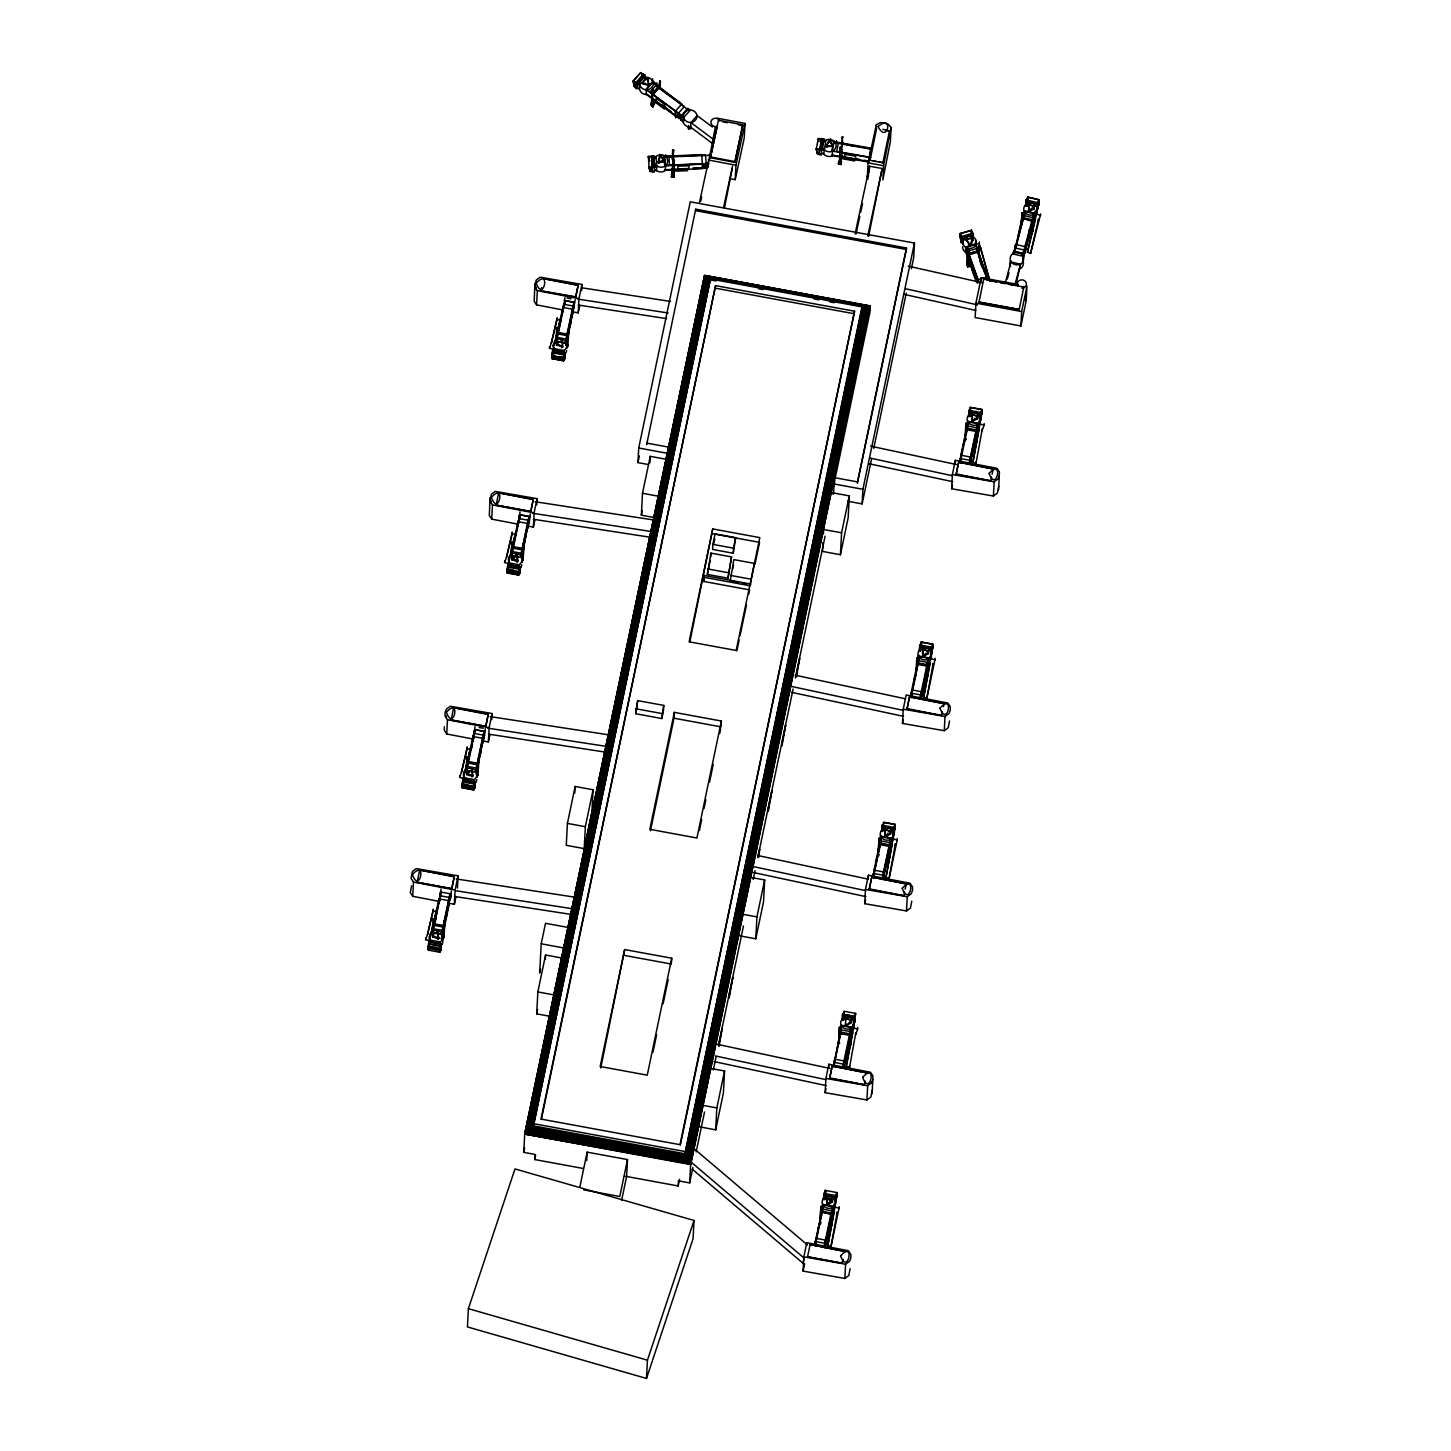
<?xml version="1.0" encoding="UTF-8"?>
<svg xmlns="http://www.w3.org/2000/svg" width="1451" height="1451" viewBox="0 0 1451 1451"><rect width="100%" height="100%" fill="white"/><g stroke="black" fill="none" stroke-linecap="round" stroke-linejoin="round"><path stroke-width="1.5" d="M439.544 901.107L439.834 895.14L439.853 898.586M440.306 896.446L440.342 892.818L439.562 900.962M449.175 902.921L449.211 899.275M449.701 900.418L450.155 894.832M450.39 894.687L449.193 902.776M474.314 730.651L473.534 738.777L473.552 735.131M473.352 735.113L473.352 738.613M474.55 730.524L474.205 734.442M476.726 772.549L484.362 732.519L483.383 740.609L483.201 736.945M483.872 738.323L483.691 734.641M484.144 735.965L484.181 732.32L484.362 735.911M518.333 523.757L519.295 515.812M519.331 515.631L519.512 519.313L519.549 515.685M527.91 527.892L529.361 517.644L528.654 523.412M529.162 521.018L529.162 517.481M563.188 309.662L563.877 303.948M563.677 307.358L563.895 303.912M573.707 305.78L572.546 313.706L573.036 307.866L573.272 311.348M573.997 306.868L575.176 299.559M824.785 1247.261L825.329 1243.38L815.281 1241.512L815.281 1244.994L815.97 1239.354L815.48 1245.012M815.48 1245.031L815.498 1241.548M815.952 1239.408L815.952 1242.854L815.752 1239.372M825.583 1244.65L825.619 1241.022L825.347 1246.826M833.817 1065.959L833.853 1062.332L834.035 1065.995M834.071 1065.832L834.543 1060.064L833.726 1066.267L833.835 1062.495M843.902 1064.2L843.865 1067.827L843.883 1064.182L834.053 1062.386M843.684 1067.664L850.758 1035.905M873.429 876.821L873.448 873.339L873.085 877.238M873.901 874.645L873.937 871.017L874.119 874.59M883.242 878.798L889.445 851.12M883.768 872.849L883.931 876.513L884.294 872.069L874.028 870.147L881.21 836.266L891.476 838.17L890.352 846.894M911.155 696.716L919.299 656.632L928.713 658.391L927.824 676.347L926.826 676.166M911.645 690.93L911.047 697.042M911.681 690.767L911.645 694.412M921.004 698.421L921.022 694.92L921.022 698.384M921.693 696.28L927.189 670.888M960.29 462.053L960.78 456.285M960.78 459.731L960.816 456.104M975.961 441.503L976.958 441.684L977.847 423.71L968.434 421.969L960.29 458.607L970.356 460.293L970.338 463.921L970.665 457.936M444.332 726.733L444.314 730.27L446.727 733.988L473.026 739.031M536.761 504.785L537.088 498.672L495.299 491.399L491.345 494.338L490.057 501.175L492.469 504.875L491.726 519.132L518.025 524.174M581.633 290.545L581.942 284.45L540.153 277.177L536.199 280.116L534.911 286.953L537.342 290.653L536.598 304.891L562.879 309.952M872.16 1093.709L872.922 1075.935L870.509 1072.235L828.884 1064.236L825.909 1078.438L825.147 1092.694L866.936 1099.949L870.89 1097.01L872.178 1090.191M911.772 901.18L910.466 908.018L906.512 910.956L864.742 903.683L865.485 889.445L868.46 875.225L910.085 883.224L912.516 886.942L912.479 890.461L911.228 893.78L907.274 896.718L865.485 889.445M949.516 720.929L948.228 727.767L944.275 730.705L902.486 723.432L903.229 709.194L906.204 694.993L947.848 702.991L950.26 706.691L950.242 710.228L948.972 713.529L945.018 716.468L903.229 709.194M998.633 489.803L999.413 472.028L996.982 468.31L955.357 460.312L952.382 474.531L951.638 488.769L993.409 496.042L997.363 493.104L998.651 486.266M850.105 1268.682L848.799 1275.52L844.845 1278.458L803.074 1271.094L803.818 1256.856L806.829 1242.655L848.436 1250.744L850.848 1254.444L850.83 1257.981L849.542 1261.282L845.588 1264.22L803.818 1256.856M1027 204.119L1026.909 206.242L1027.217 200.093L1027.108 202.233M439.036 901.361L412.737 896.301L413.481 882.063L411.068 878.363L412.356 871.525L416.31 868.587L458.081 875.86L457.446 888.066M417.162 882.299L451.823 888.683L417.162 882.299L419.665 870.038L454.308 876.404L451.823 888.683M419.665 870.038L454.29 876.876M425.615 939.813L425.723 937.981M428.19 948.392L428.861 941.772L441.412 944.111L441.177 948.664L440.741 950.713L428.19 948.392L428.789 943.295M430.475 940.774L429.26 940.919L429.496 936.729L433.105 930.998A7.581 6.947 3 0 1 442.482 933.864L442.247 938.561A7.581 6.947 3 0 1 441.775 944.746M431.237 947.068L429.097 948.374L429.188 946.741M429.895 942.697L430.058 939.577A7.581 6.947 3 0 1 433.105 930.998M432.162 934.263L432.96 918.936L433.958 919.118L433.613 925.72M433.232 911.047L433.323 909.233L427.483 934.571L433.232 910.865L436.352 911.827L434.266 920.569M432.271 934.172L432.398 931.814L433.087 933.084M432.761 934.662L432.761 936.965L438.728 938.779L437.476 931.778L432.761 934.662L432.761 936.965M433.341 928.531L433.958 919.118M436.352 912.008L436.443 910.176L430.621 935.351L433.232 924.65M435.373 949.534L435.463 947.902M446.727 733.988L447.47 719.732L445.058 716.032L445.076 712.495L446.346 709.194L450.3 706.256L492.089 713.529L491.762 719.623M437.476 931.778L438.728 938.779M438.746 903.32L438.982 898.822L449.248 900.745M437.876 939.305L438.801 937.4M438.329 933.573L438.402 932.213M439.871 899.983L441.05 889.064M451.17 719.968L485.813 726.352L451.17 719.968L453.655 707.707L488.316 714.073L485.813 726.352M440.741 950.713L441.412 944.111M453.655 707.707L488.28 714.545M449.991 893.616L442.192 930.399L441.829 939.123L449.012 905.224L449.52 897.498L440.106 895.739L432.307 932.521L441.721 934.281L449.52 897.498M443.045 936.403L443.97 920.986L444.967 921.167L443.988 937.328L443.008 937.128M443.281 938.416L443.226 939.504L443.806 935.949L443.752 937.038M445.294 920.17L445.384 918.32M446.6 916.397L446.745 913.677M451.315 890.968L450.463 898.441L451.08 895.539M459.622 777.482L459.713 775.65M447.797 903.048L454.363 904.299L455.106 890.062L458.081 875.86M462.18 786.061L462.851 779.459L475.402 781.781L475.166 786.351L474.731 788.401L462.18 786.061L462.851 779.459M463.268 778.607L464.501 771.551L467.095 768.667A7.581 6.947 3 0 1 476.472 771.551A7.581 6.947 3 0 1 473.443 780.112A7.581 6.947 3 0 1 464.066 777.246A7.581 6.947 3 0 1 467.095 768.667M465.227 784.737L463.087 786.043L463.594 779.767L462.579 787.657L473.352 789.652L474.132 785.789M463.885 780.366L464.066 777.246M466.206 768.54L466.968 756.606L467.947 756.787L467.603 763.389M467.222 748.734L467.313 746.902L461.472 772.24L467.222 748.535L470.36 749.496L464.61 773.202L470.432 747.864L470.16 752.126M466.678 773.691L466.75 772.331L472.391 769.882L472.718 776.448L466.75 774.653L469.816 771.787M466.75 774.653L466.75 772.331M467.222 768.214L467.947 756.787M469.453 785.571L469.362 787.222L473.842 788.038L474.441 779.659L464.665 777.845L463.304 782.035L474.06 784.03L474.441 779.659M472.754 740.989L472.972 736.509L483.256 738.414M471.466 769.447L472.718 776.448M471.865 776.974L472.79 775.07M474.187 734.206L475.039 726.733M472.319 771.243L472.391 769.882M474.731 788.401L475.402 781.781M490.075 497.639L489.313 515.413L491.726 519.132M477.034 774.072L477.978 758.655L478.957 758.837L477.996 774.997L476.998 774.816M477.27 776.085L477.216 777.174L477.742 774.707M480.589 754.067L480.734 751.364M483.02 742.894L483.509 735.167L474.096 733.426L466.297 770.209M496.151 505.111L530.812 511.496L496.151 505.111L498.654 492.85L533.297 499.235L530.812 511.496M484.453 736.11L485.305 728.656M498.654 492.85L533.279 499.688M481.786 740.717L488.37 741.969L489.114 727.731L492.089 713.529M504.603 562.625L504.712 560.812M468.383 1308.657L467.44 1326.921L646.493 1378.45L693.07 1238.719L694.031 1220.454L514.978 1168.926L468.383 1308.657L647.436 1360.186L646.493 1378.45M507.179 571.204L507.85 564.602L520.401 566.924L520.165 571.494L519.73 573.544L507.179 571.204L507.85 564.602M508.267 563.75L509.501 556.694L512.094 553.81A7.581 6.947 3 0 1 521.471 556.694A7.581 6.947 3 0 1 518.424 565.255A7.581 6.947 3 0 1 509.047 562.389A7.581 6.947 3 0 1 512.094 553.81M510.226 569.88L508.086 571.186L508.739 565.128M508.884 565.509L509.047 562.389M511.205 553.683L511.967 541.749L512.947 541.93L512.221 553.357M512.221 533.877L512.312 532.045L506.472 557.384L512.221 533.696L515.359 534.639L509.591 558.345L515.431 533.007L515.159 537.269M511.26 557.003L511.387 554.627M511.369 552.867L511.967 541.749M511.75 559.796L511.75 557.474L516.465 554.59L517.717 561.591L511.75 559.796L516.393 555.969M514.452 570.715L514.361 572.365L518.841 573.181L519.041 567.033M528.237 523.557L517.971 521.653L517.735 526.133L518.315 520.437M516.864 562.117L517.789 560.213M517.39 555.026L517.717 561.591M519.186 519.349L520.038 511.877M519.222 568.992L519.44 564.802L509.664 562.988L508.739 564.947L519.494 567.123L519.059 569.173L508.303 567.178L509.174 565.219M519.73 573.544L520.401 566.924M534.947 283.417L534.168 301.191L536.598 304.891M522.034 559.215L522.977 543.799L523.956 543.98L523.158 559.324L521.997 559.959M522.269 561.229L522.215 562.317L522.614 559.596M522.632 550.401L522.977 543.799M522.977 560.14L523.793 544.796L522.795 544.615M525.734 536.507L523.503 549.058M511.296 555.352L519.095 518.569L528.509 520.31L521.725 557.692M529.452 521.254L530.304 513.799M526.786 525.861L533.351 527.112L534.113 512.874L537.088 498.672M549.476 348.403L549.566 346.571M552.051 356.982L552.722 350.362L565.273 352.702L565.038 357.254L564.602 359.304L552.051 356.982L552.722 350.362M555.098 355.658L552.958 356.964L553.593 350.906M556.966 339.588A7.581 6.947 3 0 0 553.919 348.167A7.581 6.947 3 0 0 563.296 351.033A7.581 6.947 3 0 0 566.343 342.454A7.581 6.947 3 0 0 556.966 339.588L553.339 345.32L553.665 352.847M553.393 354.915L553.448 350.689L564.348 352.901L563.913 354.951L553.157 352.956L554.046 350.979M553.756 351.287L553.919 348.167M557.075 319.637L557.166 317.823L551.344 343.161L557.093 319.456L560.213 320.417L554.463 344.123L560.304 318.785L560.013 323.047M556.059 339.461L556.821 327.527L557.819 327.708L557.093 339.135M556.622 345.574L556.622 343.252L562.263 340.804L562.589 347.369L556.549 344.613M559.234 358.125L559.306 356.493L563.804 357.327M573.109 309.335L562.843 307.412L562.607 311.911L563.405 306.07M561.247 341.747L561.319 340.368M561.718 347.895L562.662 345.991M562.19 342.164L562.263 340.804M564.131 303.604L564.892 297.655M564.929 304.583L565.146 300.593L573.834 302.207L566.035 338.99L557.347 337.358L565.146 300.593M563.913 354.951L563.913 352.811L563.714 358.959L564.312 350.58L554.536 348.766L553.611 350.725M564.602 359.304L565.273 352.702M583.266 1168.49L534.712 1159.549L534.966 1154.434L523.757 1152.384L524.718 1134.029L562.807 952.219M567.831 329.577L566.888 344.993L567.831 329.577L568.828 329.758L567.849 345.918L566.851 345.719M567.595 345.628L567.649 344.54L567.069 348.095L568.012 345.102L565.636 344.54M568.375 334.818L568.502 332.116M570.461 324.988L570.588 322.267M572.873 313.815L573.381 306.088L563.949 304.329L556.15 341.112L565.582 342.871L573.381 306.088M550.654 1016.425L536.707 1013.85L537.849 991.94L545.576 955.012L561.519 957.95M567.468 936.403L567.94 927.425L545.503 923.289L541.223 943.803L539.681 973.022L540.552 968.923M575.666 297.274L578.169 284.995L543.526 278.628L578.151 285.466L575.666 297.274L543.182 291.288M861.93 308.827L862.039 306.633L684.981 1153.763L861.93 308.827L870.237 306.107L690.622 1164.573L684.981 1153.763L533.424 1125.867L710.482 278.737L533.424 1125.867L524.718 1134.029L690.622 1164.573L689.66 1182.91L678.451 1180.86L678.179 1185.975L625.2 1176.217M571.658 311.639L578.224 312.89L578.967 298.652L581.942 284.45M545.358 959.401L545.576 955.012M567.414 823.406L566.271 845.316L584.209 848.617L585.352 826.707L593.078 789.779L575.14 786.478L567.414 823.406L585.352 826.707M563.278 954.685L563.641 947.938L704.515 275.599L710.373 280.932M574.796 793.044L575.14 786.478M593.078 789.779L591.935 811.689L585.116 844.282M634.069 86.135L633.216 80.966L640.671 72.55L644.951 75.561L637.497 83.958L637.279 88.348L634.069 86.135L633.216 80.966L637.497 83.958M637.116 84.412L636.88 88.964L635.103 87.64L635.338 83.07L637.116 84.412L645.133 75.343L643.355 74.019M644.534 76.359L642.757 75.035L635.883 82.798L637.66 84.122L644.552 76.177L646.021 77.864L639.764 84.92L639.546 89.11L637.461 88.148L637.769 83.832L633.507 80.821L640.381 73.058L644.643 76.069M642.956 81.619L643.011 83.94L649.032 85.536L647.563 78.59L642.956 81.619L643.011 83.94M586.712 1160.6L587.147 1152.148L627.503 1159.567L626.614 1176.471L621.608 1200.376M644.97 78.39L645.133 75.343M646.384 89.962A7.581 6.947 3 0 1 639.51 83.414A7.581 6.947 3 0 1 646.602 77.175A7.581 6.947 3 0 1 653.458 83.723A7.581 6.947 3 0 1 646.384 89.962L646.13 94.641A7.581 6.947 3 0 1 639.274 88.094M647.563 78.59L649.032 85.536M648.198 86.081L649.105 84.158M648.434 80.349L648.506 78.989M651.299 104.835L652.732 88.783L651.299 104.835L654.782 101.588M652.66 78.753L652.569 80.585L666.462 93.626M649.032 167.5L648.379 156.436L653.857 156.037L654.51 166.901L649.032 167.318L650.175 171.635L648.996 167.083L654.492 166.665L654.31 172.034L652.043 172.125L652.279 167.554L654.546 167.464L653.839 155.765L651.572 155.856M653.458 83.723L652.315 80.984M651.971 103.384L653.44 89.309M655.108 100.21L655.018 102.06L664.286 109.006L664.377 107.138M651.989 171.109L651.608 157.053M656.759 84.593L656.868 82.761M653.585 104.272L656.124 101.407L656.251 98.16L664.776 104.545L664.631 107.247M648.361 464.538L637.95 462.615L638.712 448.014L690.277 201.816L914.456 243.079L913.695 257.679L911.373 268.78M653.875 156.962L656.197 157.143L656.741 166.248L656.523 170.456L654.256 170.601M657.158 101.334L656.632 100.917M658.79 88.148L659.77 80.839L660.132 88.275M659.534 85.645L659.77 80.839M659.498 88.692L660.495 81.365M658.192 162.73L660.423 156.001L664.649 159.501L664.358 161.805L658.192 162.73L659.425 156.291M658.954 163.383L658.264 161.369M659.77 155.928L659.86 154.296M655.308 517.753L641.36 515.178L642.503 493.286L650.248 456.339L666.19 459.278M660.423 156.001L664.358 161.805M663.379 105.597L662.654 105.415M635.719 713.729L637.696 700.615L663.742 705.404L663.488 710.355L661.783 718.535L635.719 713.729L637.696 700.615M665.864 154.713L665.773 156.545L670.235 156.853M649.903 462.923L650.248 456.339M665.519 165.922A7.581 6.947 3 0 1 655.689 165.214A7.581 6.947 3 0 1 656.36 156.2A7.581 6.947 3 0 1 666.19 156.908A7.581 6.947 3 0 1 665.519 165.922L665.284 170.601A7.581 6.947 3 0 1 655.435 169.912M600.787 1067.918L624.655 949.553L671.74 958.222L671.541 962.104M672.266 159.247L672.665 149.707L673.627 150.596L672.665 149.707M675.277 111.346L645.913 89.382L652.478 81.981L681.843 103.928L675.277 111.346L675.041 115.826L645.677 93.88M673.282 157.198L673.572 149.671M671.541 176.532L673.264 159.991L674.225 160.88L673.264 159.991M674.28 176.405L674.171 159.955M674.135 175.281L674.189 174.193L671.45 174.301L672.412 177.222L671.523 176.895L672.357 174.265M680.555 114.72C677.889 127.688 678.76 103.746 678.179 117.549L646.312 93.716M675.803 169.314L675.694 171.164L687.593 170.674L687.701 168.806M680.936 120.27L681.19 115.699L687.756 108.299L690.259 110.167L683.693 117.585L683.457 122.156L681.027 120.088L680.265 114.738M683.167 118.365L683.004 121.449A7.581 6.947 3 0 0 690.676 127.198L712.713 143.667L712.949 139.042L690.93 122.573A7.581 6.947 3 0 1 683.24 116.824A7.581 6.947 3 0 1 689.443 109.841A7.581 6.947 3 0 1 697.115 115.572L712.368 126.999M690.603 126.6L690.857 128.722L688.536 128.939L688.717 125.457M690.676 127.198L690.93 122.573A7.581 6.947 3 0 0 697.115 115.572L690.93 122.573M661.783 718.535L663.742 705.404M906.367 249.463L906.44 247.994L695.7 209.198L695.628 210.667L906.367 249.463L857.396 483.346M702.375 164.217L664.703 165.795L664.141 156.218L701.794 154.64L702.375 164.217L702.139 168.715L664.467 170.275M674.026 718.209L674.334 712.368L721.401 721.038L721.111 726.878L674.026 718.209L650.447 830.752M707.87 166.158L715.343 126.981M710.428 157.742L718.426 120.233L742.803 124.877L734.823 162.385L710.428 157.742L716.975 127.525M541.35 1119.428L715.561 285.629L854.566 311.221L680.356 1145.002M748.698 594.239L749.623 589.886L703.608 581.416L703.826 577.262L704.188 575.485L750.203 583.955M704.188 575.485L703.608 581.416M707.344 574.396L710.936 553.121L731.558 556.912L727.967 578.187L707.344 574.396L710.228 560.576M710.754 556.767L710.936 553.121M689.787 642.122L712.749 528.944L759.816 537.614L736.183 650.465L689.116 641.795L712.749 528.944M712.876 544.379L712.604 549.439L733.245 553.23L735.693 537.668L715.071 533.877L712.876 544.379L733.499 548.17L733.245 553.23M734.823 162.385L742.803 124.877M730.923 178.872L735.204 179.67L735.947 165.251L745.016 123.462L717.247 118.166M745.016 123.462L744.254 137.881L735.204 179.67M727.967 578.187L731.558 556.912M751.11 580.291L754.466 563.423L733.843 559.614L730.252 580.89L738.414 582.395M699.745 1126.883L715.688 1129.821L716.83 1107.911L724.575 1070.983L710.609 1068.426M724.575 1070.983L723.414 1092.893L715.688 1129.821M750.657 584.644L750.893 580.255M739.829 935.859L755.771 938.797L756.932 916.887L764.659 879.959L750.711 877.383M764.659 879.959L763.516 901.869L755.771 938.797M816.206 149.308L818.364 138.444L823.769 139.205L821.629 149.888L816.224 149.127L817.348 153.752L821.393 154.278M817.348 153.752L816.296 148.891L821.701 149.671L821.266 155.021L819.035 154.622L819.271 150.052L821.52 150.451L823.805 138.951L821.574 138.552M818.346 138.625L819.108 141.527M819.198 153.625L821.375 139.731L823.624 140.13M823.66 141.98L823.805 138.951M818.273 139.042L825.8 140.801L823.787 153.951L821.52 153.606M826.109 146.624L829.664 140.511L832.82 146.188L826.109 146.624L828.63 140.566M826.707 147.422L826.181 145.263M829.029 146.497L830.353 145.662M832.82 146.188L829.664 140.511M830.734 138.915L830.643 140.566L836.393 142.271L836.483 140.62M832.366 147.041L832.892 144.81M832.566 151.303A7.581 6.947 3 0 1 823.152 148.51A7.581 6.947 3 0 1 826.109 139.913A7.581 6.947 3 0 1 835.522 142.688A7.581 6.947 3 0 1 832.566 151.303L832.33 155.982A7.581 6.947 3 0 1 822.917 153.207M835.522 142.688L832.856 140.82M842.269 152.573L840.202 163.383L840.292 146.986L839.313 163.238L840.637 156.073M841.78 144.411L842.324 136.902L842.686 144.556M822.953 542.656L822.499 551.416L840.419 554.717L848.164 517.789L849.307 495.879L831.369 492.578M823.406 533.895L823.642 529.506L841.58 532.807L840.419 554.717M842.958 156.998L842.85 158.848L854.585 160.916L854.675 159.066M833.219 494.356L835.05 477.76L857.468 481.895L906.44 247.994M807.572 1256.784L842.215 1263.222L807.572 1256.784L810.093 1244.505L844.7 1251.433L810.093 1244.505M891.095 127.47L883.586 165.704L882.843 179.96L890.352 141.708L891.095 127.47L887.849 123.807L880.376 122.573L876.35 124.768L868.061 162.875L867.317 177.113L868.242 172.869M815.643 1242.8L823.08 1204.439L833.346 1206.343L833.11 1210.841M818.164 1229.922L818.31 1227.22M876.15 128.831L876.35 124.768M876.622 128.631L870.02 160.354L882.915 162.712L879.342 162.059M821.556 1213.163L821.901 1206.561L820.903 1206.38L819.942 1222.54L820.921 1222.721M820.105 1221.724L820.903 1206.38M828.666 1068.299L828.884 1064.236M821.284 1215.992L821.901 1206.561M831.804 1212.583L834.379 1210.207L835.613 1203.151L832.058 1207.885A7.581 6.947 3 0 0 835.105 1199.324A7.581 6.947 3 0 0 825.728 1196.44A7.581 6.947 3 0 0 822.681 1205.019L822.427 1209.699A7.581 6.947 3 0 1 821.883 1206.361M822.844 1208.919L823.08 1204.439M865.014 1080.995L864.306 1084.731L829.646 1078.365L832.149 1066.086L866.773 1072.924L832.149 1066.086M823.733 1195.025L823.497 1199.596L824.168 1192.976L823.733 1195.025L836.284 1197.365L836.048 1201.936L836.719 1195.316L836.284 1197.365M690.585 1164.01L524.718 1134.029L704.751 275.454L869.947 305.853L870.056 311.711L835.431 477.016M823.189 1209.282L823.406 1205.055L832.838 1206.815L831.931 1224.771L830.933 1224.59M836.556 1198L837.027 1192.577L825.383 1190.4L824.857 1199.669M824.404 1199.578L825.039 1193.52M847.565 501.212L862.13 503.896L862.91 489.277L914.456 243.079M826.471 1199.27L827.415 1197.365L832.584 1200.648L826.87 1204.475L827.415 1197.365M826.87 1204.475L826.544 1197.891M834.216 1063.637L841.634 1025.258L851.9 1027.181L851.664 1031.661M833.346 1206.343L825.909 1244.722L831.314 1219.312M828.594 1231.881L828.739 1229.16M839.821 1036.812L840.455 1027.399L839.458 1027.217L838.478 1043.36L839.476 1043.559M839.458 1027.217L838.66 1042.543L839.657 1042.725M829.718 1223.755L830.045 1221.234L824.984 1245.049M839.277 1043.287L839.295 1042.924M830.679 1222.032L830.824 1219.33M841.054 1028.977L841.217 1025.857A7.581 6.947 3 0 1 844.264 1017.278A7.581 6.947 3 0 1 853.641 1020.144A7.581 6.947 3 0 1 850.594 1028.723L849.524 1044.684L850.467 1029.267L851.465 1029.448L850.667 1044.793L849.488 1045.409M832.221 1221.851L832.91 1208.629L831.913 1208.447L831.151 1223.048M827.814 1204.892L832.511 1202.027L832.511 1199.705M842.559 1016.861L842.705 1013.814L842.033 1020.434L842.469 1018.384M831.731 1223.773L831.169 1226.966L831.514 1225.315M842.65 1020.361L843.92 1011.238L855.564 1013.397L855.092 1018.82M843.158 1016.208L843.593 1014.34L854.349 1016.335L853.877 1022.248L855.111 1013.505L854.077 1018.239L843.158 1016.208L843.231 1018.348L853.007 1020.162L853.932 1018.203L853.696 1022.411M882.879 129.302L889.517 130.989L885.944 130.336M843.122 1020.253L843.593 1014.34L843.611 1016.48M834.053 1212.746L834.162 1210.914L827.814 1245.756L834.071 1212.564M831.786 1210.986L834.198 1207.504L834.416 1203.296M835.159 1201.573L836.574 1192.668M845.099 1018.729L845.026 1020.089L845.951 1018.203L851.066 1020.525L846.35 1025.73L845.425 1025.295L845.951 1018.203M835.994 1197.311L835.776 1201.7L837.027 1192.577L835.994 1197.311L824.349 1195.134M845.425 1025.295L845.498 1023.934L846.423 1024.352M844.482 1065.56L851.9 1027.181M837.191 1213.707L837.281 1211.875L830.933 1246.717L839.059 1208.284L833.327 1206.525M849.506 1067.356L846.386 1066.394L846.459 1064.762L852.698 1031.752L852.608 1033.565M839.041 1208.465L839.15 1206.633M847.148 1052.7L847.293 1049.998M848.309 1043.868L850.286 1044.593M848.49 1043.922L848.581 1042.072M849.234 1042.852L849.379 1040.149M849.778 1046.697L849.724 1047.785L850.304 1044.23M846.35 1025.73L851.066 1022.846L851.066 1020.525M850.486 1045.609L851.374 1027.634L841.961 1025.875L834.162 1062.658M849.597 1065.705L849.488 1067.537L855.836 1032.695L855.727 1034.527M853.261 1022.32L854.349 1016.335L853.913 1018.384M853.95 1028.16L854.167 1023.971L852.952 1024.134L852.735 1028.324L853.95 1028.16L852.934 1031.026M854.548 1018.13L854.313 1022.52L855.564 1013.397L854.548 1018.13L842.287 1015.863M857.595 1029.285L857.686 1027.453M844.845 1278.458L845.588 1264.22M868.242 879.306L868.46 875.225M904.59 892.002L903.882 895.739L869.24 889.354L871.725 877.075L906.349 883.931L871.725 877.075M874.028 870.147L873.52 877.891L874.445 873.556M864.306 1084.731L829.682 1077.893M876.295 861.749L876.44 859.046M879.306 849.814L880.031 838.388L879.052 838.206L878.073 854.367L879.052 854.548M878.236 853.551L879.052 838.206M866.936 1099.949L867.68 1085.711L871.634 1082.772L872.903 1079.471M889.699 846.858L890.188 839.712A7.581 6.947 3 0 0 893.236 831.133A7.581 6.947 3 0 0 883.84 828.267A7.581 6.947 3 0 0 880.811 836.846L880.557 841.526A7.581 6.947 3 0 1 881.029 835.341M880.975 840.746L881.21 836.266M881.863 826.852L881.628 831.423L882.299 824.803L881.863 826.852L894.415 829.192L894.179 833.745L894.85 827.143L894.415 829.192M894.668 829.827L895.158 824.386L883.496 822.227L882.244 831.35L883.006 827.832M882.534 831.405L883.169 825.347L883.187 827.469M882.698 831.242L883.931 822.499L894.705 824.494L893.453 833.255M884.602 831.097L885.545 829.192L890.714 832.475L885.001 836.284L885.545 829.192M885.001 836.284L884.675 829.718M885.799 865.63L885.908 863.762M886.053 861.096L884.511 870.382M886.724 863.69L886.869 860.987M887.305 858.412L887.522 856.852M888.066 854.929L888.175 853.061L887.268 857.396M888.81 853.859L888.955 851.138M889.082 856.416L890.243 855.782L889.245 855.6L889.88 841.072L892.728 837.826L893.743 834.96L892.546 835.123M885.944 836.719L890.642 833.835L890.642 831.514M890.062 856.598L890.968 838.624L881.537 836.882L873.792 874.627M890.461 851.574L891.041 840.437L890.062 840.256M892.184 844.555L892.292 842.741L885.944 877.583L892.202 844.373L889.59 843.575M893.054 834.271L893.508 829.21L892.583 831.169L882.807 829.355L882.752 827.215L887.123 828.213M893.743 834.96L892.51 842.015L889.935 844.409M894.124 829.138L893.889 833.509L895.158 824.386L894.124 829.138L882.462 826.961M895.321 845.516L895.412 843.702L889.082 878.526L897.19 840.093L891.458 838.352M897.171 840.274L897.28 838.46M942.334 711.752L941.626 715.488L906.984 709.104L909.487 696.843L944.111 703.681L909.487 696.843M911.264 697.641L911.772 689.896L918.955 656.015L929.22 657.92L928.985 662.4M914.039 681.498L914.184 678.796M903.882 895.739L869.258 888.883M915.817 674.116L916.796 657.956L917.776 658.155L917.431 664.739M916.143 671.668L916.27 668.947M917.05 669.564L917.776 658.155M930.817 654.02L930.98 650.9A7.581 6.947 3 0 0 921.603 648.017A7.581 6.947 3 0 0 918.556 656.596L918.302 661.293A7.581 6.947 3 0 1 918.773 655.09M918.719 660.495L918.955 656.015M919.608 646.62L919.372 651.173L920.043 644.552L919.608 646.62L932.159 648.942L931.923 653.494L932.594 646.892L932.159 648.942M906.512 910.956L907.274 896.718M920.279 651.154L920.496 646.965L931.415 648.978L932.449 644.244L921.693 642.249L920.659 646.983M922.346 650.846L923.289 648.96L928.459 652.225L922.745 656.052L923.289 648.96M928.713 658.391L920.696 699.4L927.116 669.111M922.745 656.052L922.419 649.486M921.802 696.299L929.22 657.92M923.543 685.38L923.652 683.53M924.487 683.457L924.613 680.737M925.049 678.161L925.103 677.073M926.572 673.609L926.717 670.906M930.98 650.9A7.581 6.947 3 0 1 927.933 659.461L927.044 674.624M927.098 677.436L927.044 678.542L927.461 675.803L925.466 675.422M923.688 656.469L928.386 653.603L928.386 651.281M929.946 664.322L930.037 662.49L923.707 697.332L929.946 664.141L927.334 663.343M931.034 653.15L931.252 648.96L930.327 650.919L920.551 649.105L920.496 646.965L924.886 647.962M930.291 654.873L931.506 654.727L931.27 658.917L927.679 664.159M931.633 653.276L932.902 644.153L921.24 641.977L919.988 651.1L920.75 647.599M933.066 665.265L933.156 663.452L926.826 698.294L934.934 659.842L929.202 658.101M934.934 660.042L935.024 658.21M961.251 238.327L961.015 242.879L960.544 236.332L961.251 238.327L973.403 234.772L972.696 232.777M960.326 238.943C958.911 226.374 962.775 239.125 961.614 242.535L960.127 233.538L971.408 230.256L973.131 234.862L972.895 240.485L970.32 245.11L966.257 239.397L972.388 238.327L970.32 245.11M962.049 242.226L960.544 233.593L970.973 230.564L972.678 235.171L972.769 237.347L963.301 240.104L963.083 244.312L961.396 236.44L962.104 238.436L972.533 235.207M971.009 243.677L975.38 245.89A7.581 6.947 3 0 0 973.476 237.003A7.581 6.947 3 0 0 963.79 238.671A7.581 6.947 3 0 0 965.695 247.559L965.441 252.238A7.581 6.947 3 0 1 962.575 246.597M941.626 715.488L907.002 708.632M966.729 238.544L966.185 240.775M955.139 464.393L955.357 460.312M967.055 264.862L967.708 249.028L968.669 248.738L968.198 264.136L968.669 248.738M991.486 477.089L990.779 480.825L956.136 474.441L958.621 462.162L993.246 469.018L958.621 462.162M967.708 249.028L967.2 265.152L972.478 263.61M969.286 245.165L966.257 239.397M944.275 730.705L945.018 716.468M968.996 263.937L969.83 266.694L969.304 264.372M969.74 263.266L969.83 261.398M977.23 431.981L978.373 423.257L968.107 421.352L960.925 455.233L960.417 462.978L961.342 458.643M972.388 238.327L972.895 240.485M973.168 239.342L973.403 234.772M963.192 446.835L963.337 444.133M973.44 273.677L973.53 271.809M966.312 432.906L966.928 423.474L965.931 423.293L964.951 439.453L965.949 439.635M976.596 431.945L977.067 424.798A7.581 6.947 3 0 0 980.114 416.219A7.581 6.947 3 0 0 970.737 413.354A7.581 6.947 3 0 0 967.69 421.933L967.454 426.612A7.581 6.947 3 0 1 966.892 423.293M967.871 425.832L968.107 421.352M968.597 414.986L969.177 409.889L969.123 416.437L970.393 407.314L982.055 409.49L981.565 414.913M977.176 249.536L977.267 247.903M968.216 426.195L968.434 421.969M969.413 416.491L970.066 410.433L970.084 412.556M978.028 252.51L979.334 245.636L979.026 257.553M969.594 416.346L970.828 407.586L981.583 409.581L980.35 418.341L981.112 414.823M978.101 251.277L968.434 253.363M1018.276 284.505L981.257 277.685L975.924 303.132L975.163 317.551L1020.905 325.967L1026.238 300.538L1026.982 286.101L1021.667 311.548L1020.905 325.967M978.319 253.308L978.373 245.908M979.244 243.732L979.334 241.918M978.754 256.754L979.334 245.636M971.499 416.183L972.424 414.279L977.539 416.618L977.539 418.922L971.898 421.37L972.424 414.279M980.404 249.173L980.495 247.341L989.927 281.222M971.898 421.37L971.571 414.805M979.026 302.098L1019.201 309.48L979.026 302.098L983.76 278.955L1023.88 287.135M970.955 461.636L971.191 457.156L960.925 455.233M972.823 421.806L972.895 420.445L977.611 417.562M981.039 281.802L981.257 277.685M973.621 448.776L973.766 446.074M983.089 268.87L983.234 266.15M974.963 440.016L975.054 438.148M983.76 278.955L996.402 282.093M975.707 438.946L975.852 436.225M977.938 425.542L976.777 426.159L976.178 439.943L976.396 435.953L970.828 461.618M977.539 416.618L977.539 418.922M976.251 442.773L976.197 443.879L976.777 440.306L974.764 440.306M977.521 429.17L977.031 423.71M976.07 461.799L975.961 463.613L982.309 428.789L982.218 430.602M976.813 427.9L979.207 424.418L979.425 420.21L980.64 420.046L979.407 427.102L976.831 429.496M979.08 429.659L979.171 427.827L972.841 462.669L979.099 429.46M980.187 418.487L980.404 414.297L979.479 416.256L969.703 414.442L969.649 412.302L974.02 413.299M981.021 414.224L980.785 418.595L982.055 409.49L981.021 414.224L969.359 412.048L970.393 407.314L969.867 416.582M981.311 414.279L981.057 418.831L981.728 412.229L981.311 414.279L968.76 411.939M984.068 425.361L984.159 423.547M990.779 480.825L956.155 473.969M993.409 496.042L994.153 481.805L998.107 478.866L999.376 475.565M1014.775 252.093L1024.914 211.538L1034.218 213.732L1033.293 226.646M1015.482 245.292C1012.054 266.911 1023.408 206.858 1024.606 210.903L1034.744 213.297L1025.258 251.241L1025.023 247.541L1025.258 251.241M1018.439 236.114L1021.232 223.69M1021.214 224.651L1022.012 212.717L1022.991 212.952L1022.429 220.352M1021.323 225.939L1022.012 212.717M1015.7 285.575L1020.525 264.209A7.581 6.947 3 0 0 1022.901 255.449A7.581 6.947 3 0 0 1013.342 253.181A7.581 6.947 3 0 0 1010.948 261.942L1005.235 282.872M1036.74 209.506L1036.903 206.368A7.581 6.947 3 0 0 1027.689 203.049A7.581 6.947 3 0 0 1024.152 211.465L1023.916 216.145A7.581 6.947 3 0 1 1023.554 212.789M1024.37 215.383L1024.606 210.903M1024.678 215.764L1024.914 211.538M1022.882 253.961L1014.285 251.93L1024.206 215.6L1032.804 217.632L1022.882 253.961L1022.665 260.092A7.581 6.947 3 0 1 1020.271 268.834M1025.639 204.591L1026.347 199.512L1026.165 206.06L1027.163 202.596M1026.456 206.133L1026.673 201.943L1026.619 204.083L1036.268 206.368L1037.302 204.627L1032.967 203.612M1034.218 213.732L1024.08 254.306L1033.42 220.117M1025.385 251.259L1025.621 246.779L1015.464 244.367M1034.2 206.622L1034.146 208.944L1029.267 211.592L1028.342 204.537L1034.2 206.622L1029.339 210.214L1028.342 204.537M1028.36 211.121L1028.433 209.742M1029.231 204.047L1028.269 205.897M1029.267 211.592L1029.339 210.214M1030.573 253.326L1027.489 252.22L1027.58 250.588L1035.452 217.922L1035.361 219.736M1028.269 235.933L1028.034 236.749M1028.741 238.563L1028.886 235.86M1030.137 232.269L1030.083 233.357L1030.79 229.838M1031.389 228.841L1031.534 226.138M1028.904 230.727L1032.858 231.67L1033.874 215.528L1032.894 215.292L1032.133 229.893M1036.903 206.368A7.581 6.947 3 0 1 1033.366 214.784L1036.05 213.025L1037.229 210.214L1035.833 217.215M1033.203 217.886L1035.796 214.512L1036.014 210.322L1033.42 213.678M1038.209 204.482L1037.973 209.053L1038.753 202.451L1038.209 204.482L1025.803 201.544M1038.426 220.842L1038.517 219.028L1030.555 253.508L1040.693 213.877M869.058 172.977L869.566 166.212L882.172 168.516L868.641 236.259M707.997 165.378L708.288 161.823L699.4 202.886M732.356 168.062L724.448 207.946M440.07 898.622L440.324 892.982M449.683 896.972L448.903 905.17L449.393 899.312M472.863 740.971L473.552 735.167M473.062 741.008L473.824 732.955M482.711 742.712L483.183 737.108M518.061 526.151L519.005 518.17M519.186 519.585L519.531 515.685M527.892 527.983L528.853 520.002M562.915 311.929L563.677 303.876M573.744 309.099L574.016 303.404L573.018 311.493M824.984 1247.298L825.583 1241.204M843.557 1068.117L851.374 1027.634M873.302 877.293L873.919 871.035L873.629 876.876M882.933 879.088L883.26 875.171M883.133 879.125L883.949 873.049M910.847 697.006L911.174 693.088M920.678 698.838L921.004 695.065M920.877 698.874L921.494 692.617L921.222 698.457M960.181 462.379L960.308 458.57M970.03 464.211L970.157 460.257M843.43 1016.843L843.756 1013.106L843.43 1016.661M932.413 649.758L932.902 644.153L932.413 649.576M825.51 1194.173L825.819 1190.672L824.785 1195.406M921.367 645.749L921.693 642.249M1014.285 251.422L1014.866 247.704L1014.485 251.476M1014.829 247.74L1014.702 251.168L1015.283 245.4L1015.319 248.883M1023.735 252.293C1022.338 270.267 1024.732 239.941 1024.678 253.345M1023.934 252.329L1024.007 255.793L1025.005 247.559M1024.66 253.363L1025.204 247.74M1038.245 205.044L1038.789 199.821L1028.142 197.3L1026.619 205.988L1027.616 202.523M446.183 715.905L446.146 717.792M491.182 501.048L491.145 502.935M536.054 286.826L536.253 289.601M871.452 1082.627L871.561 1081.684M815.281 1241.512L823.406 1205.055M883.459 875.207L873.411 873.484M921.004 694.92L911.155 693.233M443.571 937.872L443.77 936.675M477.252 776.448L477.76 774.344L475.765 773.982M522.451 560.412L522.233 561.954M522.56 560.685L522.759 559.487M567.123 347.369L567.613 345.265L565.618 344.903M878.381 856.017L878.562 854.82L878.363 856.38M820.232 1224.191L820.432 1222.993M916.125 675.767L916.143 675.404M831.205 1226.222L831.405 1225.043L829.41 1224.662L829.21 1225.859L831.187 1226.603L829.355 1225.769M927.08 677.798L927.28 676.619L925.285 676.239L925.085 677.436L927.062 678.179L925.23 677.345M846.368 1066.576L852.626 1033.384M819.724 150.142L822.01 138.625M868.823 161.714L870.092 157.47M832.33 150.831L834.071 142.198L872.214 148.945M840.292 146.986L840.111 147.893L841.181 147.15M842.324 136.902L842.142 137.809L843.212 137.047M840.02 152.337L842.795 142.579L840.909 152.5M839.694 162.385L839.331 164.217L838.841 161.134L841.544 161.605L840.22 164.38L841.145 164.163L840.637 161.442M839.712 162.022L842.142 149.616M840.601 162.186L841.906 155.42M428.916 946.215L428.136 950.079L439.78 952.255L440.814 944.002L439.78 952.255L439.744 949.28M429.387 946.106L428.589 949.988L429.587 942.098M462.579 787.657L463.377 783.776M507.578 572.8L508.575 564.911L507.578 572.8L518.333 574.796L519.132 570.932M563.986 356.71L563.206 360.574L552.45 358.578L553.23 354.697M440.143 948.12L439.345 951.983L440.342 944.093M474.568 786.043L473.788 789.924L462.125 787.766L463.141 779.495L462.125 787.766L462.089 784.61L473.751 786.768L473.788 789.924L474.803 781.672M519.567 571.186L518.787 575.068L507.125 572.909L508.14 564.639L507.125 572.909L507.088 569.935M429.151 941.826C427.374 957.406 425.016 941.227 439.762 949.099M551.96 355.531L553.012 350.416L551.997 358.669L563.641 360.846L564.657 352.593L563.641 360.846L563.605 357.871L551.96 355.531L551.997 358.669L551.942 355.713M553.448 350.689L552.45 358.578M474.35 781.763L473.352 789.652M519.803 566.815L518.787 575.068L518.732 572.093L507.088 569.753M1032.332 231.924L1032.078 233.103L1030.119 232.632L1030.355 231.453L1032.332 231.924L1032.042 233.829L1030.101 232.994M882.915 162.712L889.554 130.536M690.622 1164.573L869.947 305.853L690.386 1163.285L524.718 1134.029M541.64 287.552L541.023 290.889L575.702 296.802M429.315 944.365L429.75 942.316L429.315 944.365L440.07 946.36L440.505 944.311L440.07 946.36M451.841 888.212L454.308 876.404M485.831 725.881L488.316 714.073M530.83 511.024L533.297 499.235M454.363 904.299L455.814 897.443M488.37 741.969L489.803 735.113M533.351 527.112L534.802 520.256M578.224 312.89L579.656 306.034M637.95 462.615L639.347 455.959M695.7 209.198L646.656 444.55L646.729 443.099L669.147 447.216M536.707 1013.85L537.614 1009.515M641.36 515.178L642.267 510.843M705.132 275.49L525.715 1132.125L690.059 1162.378L869.457 305.744M669.074 448.685L670.906 439.871M671.831 435.463L678.306 404.593M681.988 386.964L687.067 362.714M687.992 358.306L689.842 349.491M692.145 338.482L698.602 307.612M702.302 289.982L704.424 275.962L870.328 306.506L704.751 275.454M706.238 276.198L527.33 1130.42L689.044 1160.201L867.934 305.98M523.757 1152.384L524.682 1147.941M715.561 285.629L541.023 1119.084L680.011 1144.676L854.566 311.221M534.712 1159.549L535.637 1155.123M624.655 949.553L600.17 1066.503L647.255 1075.173L671.74 958.222M674.334 712.368L649.83 829.319L696.915 837.989L721.401 721.038M713.928 543.127L714.817 538.938M579.874 1186.9L587.147 1152.148M733.499 548.17L735.693 537.668M732.737 569.046L733.553 565.092M627.503 1159.567L619.777 1196.513L583.665 1189.856M736.854 650.846L739.139 639.964M740.046 635.611L746.431 605.14M755.01 564.149L759.58 542.366L712.495 533.696M652.95 1052.32L656.65 1034.672M663.107 1003.784L668.204 979.498M699.382 830.589L701.685 819.561M704.007 808.515L705.857 799.701M709.557 782.053L713.239 764.387M719.714 733.499L720.639 729.091M678.179 1185.975L679.576 1179.318M863.272 308.047L685.888 1155.032L532.082 1126.72L709.466 279.735L716.159 280.968M689.66 1182.91L692.907 1167.42M696.154 1151.913L704.515 1112.046M713.312 1069.967L716.105 1056.673M718.426 1045.591L743.474 925.992M753.214 879.487L755.064 870.618M757.857 857.341L793.098 689.007M795.42 677.925L825.111 536.181M718.825 1044.321L722.272 1027.907L719.043 1046.461M757.966 857.432L759.689 849.234L758.601 857.541M796.236 674.715L799.682 658.301L796.454 676.855M841.58 532.807L849.307 495.879M862.13 503.896L871.434 459.532M873.756 448.432L906.258 293.175M825.147 1092.694L825.982 1088.758M864.742 903.683L865.558 899.747M902.486 723.432L903.302 719.496M951.638 488.769L952.455 484.834M968.506 416.51L968.942 414.46M829.646 1078.365L832.13 1066.558M869.24 889.354L871.706 877.547M906.984 709.104L909.451 697.296M956.136 474.441L958.603 462.633M1019.201 309.48L1023.916 286.337M905.188 889.173L906.385 883.459M943.495 706.564L944.129 703.209M992.085 474.259L993.282 468.546M556.821 327.527L557.819 327.708M466.968 756.606L467.784 757.603M432.96 918.936L433.795 919.934M512.947 541.93L511.786 542.565M562.843 307.412L555.66 341.311L565.926 343.216L573.635 306.197M517.971 521.653L510.788 555.533L521.054 557.456L528.763 520.419M558.562 330.973L560.812 320.381M472.972 736.509L465.789 770.39L476.055 772.313L483.763 735.276M468.22 759.254L470.305 749.405M438.982 898.822L431.799 932.721L442.065 934.625L449.774 897.607M435.155 920.26L437.404 909.668M471.575 748.48L472.5 744.145M441.285 891.984L433.486 928.767L442.192 930.399M435.3 921.621L436.207 917.286M477.978 758.655L478.794 759.653M520.709 557.093L528.509 520.31M568.103 334.129L573.145 310.333M443.97 920.986L444.804 921.984M475.71 771.95L483.509 735.167M522.922 549.421L528.291 524.555M566.144 345.592L572.565 313.634M477.923 764.26L483.292 739.411M441.956 936.348L448.849 903.9M443.988 937.328L443.172 936.312M965.931 423.293L966.928 423.474M916.796 657.956L917.612 658.972M880.031 838.388L878.871 839.023M840.455 1027.399L839.295 1028.034M960.163 462.833L967.962 426.05L976.65 427.682L968.851 464.465M911.01 697.514L918.809 660.731L927.515 662.345L919.716 699.128M965.278 440.741L965.64 439.091M873.266 877.746L881.065 840.963L889.771 842.596L881.972 879.379M833.69 1066.757L841.489 1029.974L850.177 1031.588L842.85 1066.213M970.066 460.493L977.847 423.71M970.03 461.962L978.373 423.257M970.302 462.561L976.251 434.448M883.169 875.406L890.968 838.624M882.952 879.651L891.476 838.17M843.557 1065.886L844.464 1061.552M843.811 1066.485L850.25 1036.195M976.958 441.684L976.142 440.687M889.88 855.219L889.481 857.958M803.074 1271.094L804.634 1263.767M821.611 1211.93L831.477 1214.614L831.677 1213.054L821.647 1211.186M815.117 1245.919L822.935 1209.136L831.623 1210.769L823.823 1247.552M820.25 1223.828L820.613 1222.177M831.913 1208.447L832.729 1209.445M832.838 1206.815L824.803 1247.824L831.223 1217.534M831.931 1224.771L829.573 1223.846L831.568 1224.227M842.233 1262.769L842.922 1259.486M842.215 1263.222L842.904 1259.958M855.147 233.72L869.566 166.212M856.054 233.956L859.772 216.525M860.697 212.172L862.565 203.466M867.68 179.507L868.605 175.154M867.752 236.023L882.172 168.516M700.706 201.344L701.631 197.01M723.614 207.348L732.501 166.285M843.321 1016.244L844.355 1011.492M664.649 159.501L659.026 162.004M688.3 126.817L688.536 128.939M1027.489 252.401L1035.361 219.554M1025.567 206.115L1026.111 204.083M1037.302 204.627L1037.846 202.614L1036.866 204.537M1022.991 212.952L1021.794 213.515M1022.701 218.303L1032.405 221.459L1032.659 219.917L1022.755 217.577M1007.284 279.118L1008.989 272.842M1032.894 215.292L1033.656 216.344M1014.811 285.14L1020.525 264.209A7.581 6.947 3 0 1 1010.948 261.942L1020.525 264.209M1022.665 257.97L1034.744 213.297M1037.465 204.5L1038.789 199.821M676.402 111.6C676.837 108.48 672.883 125.638 678.451 113.196M678.397 113.105L677.018 117.096M975.344 246.38L975.689 240.177M703.517 163.691L702.211 168.534L703.608 163.6L704.769 168.425L706.202 163.491L704.769 168.243M707.816 166.792L708.759 163.564M647.436 1360.186L694.031 1220.454M849.887 1046.969L847.747 1047.06M551.344 342.98L549.476 348.222L553.303 349.383M506.49 557.202L504.622 562.444L508.449 563.623M461.491 772.059L459.622 777.301L463.449 778.48M427.483 934.39L425.633 939.631L429.46 940.792M429.26 940.919L430.276 938.072M980.64 420.046L977.049 425.288M982.218 430.421L984.086 425.179L978.355 423.438M931.506 654.727L927.896 659.951M854.167 1023.971L850.576 1029.212M855.745 1034.345L857.614 1029.104L851.864 1027.344M411.612 885.763L410.307 892.601L412.737 896.301M1033.529 216.924L1034.98 213.497L1040.603 215.528M552.958 356.964L553.829 355.005M508.086 571.186L508.975 569.227M463.304 782.035L464.193 780.058M463.087 786.043L463.975 784.084M429.097 948.374L429.986 946.415M979.733 418.396L980.604 416.437M930.581 653.077L931.469 651.1M892.837 833.309L893.725 831.35M834.924 1197.474L835.812 1195.515L835.377 1197.565L824.621 1195.57L824.676 1197.528L834.452 1199.342L835.377 1197.383M834.706 1201.501L835.595 1199.524M1030.772 230.201L1032.55 231.108M429.75 942.134L430.675 940.175L440.451 941.971L440.505 944.129M974.147 419.557L974.854 418.233M974.129 419.992L974.836 418.668M924.976 654.655L925.684 653.349M887.25 834.47L887.958 833.146M887.232 834.905L887.939 833.581M829.101 1203.079L829.809 1201.773M927.679 662.563L931.27 658.917L930.726 655.58M635.701 83.342L643.7 74.273M650.157 91.866L655.707 85.591L687.593 109.424L682.024 115.699L646.529 89.472L652.551 82.689L684.419 106.503L678.324 113.341M653.748 92.701L658.881 86.897M653.168 94.66L659.588 87.423M654.528 100.5L651.608 104.817M652.134 103.583L651.553 105.923L656.16 100.681M652.678 103.91L656.124 101.407M653.53 105.016L652.261 106.449L654.31 104.454L652.17 102.858M704.769 168.425L703.717 163.691M706.292 163.763L707.217 168.425M664.485 157.778L665.664 156.853M978.881 282.818L966.239 247.269L975.362 244.62L987.333 278.302M833.763 143.196L835.141 142.561M673.318 177.185L674.262 176.786L673.264 174.229M960.689 236.731L972.841 233.176M961.85 238.145L973.131 234.862M967.998 249.808L968.96 249.536M978.663 246.706L979.625 246.434M967.944 251.096L976.36 248.647L987.587 280.206M968.397 254.088L978.137 250.533M968.669 254.886L978.391 252.057M970.792 263.23L966.91 264.354L967.908 267.256L967.11 263.774M654.492 166.811L656.741 166.248M654.455 166.575L652.206 167.083L654.492 166.992M839.748 161.297L838.46 163.328L839.385 163.129M841.87 156.146L842.795 155.946L840.981 155.982M840.582 162.548L841.507 162.349M975.308 244.221L979.244 243.55L989.927 281.403M553.339 345.32L554.554 345.157M979.207 424.418L980.423 424.254M508.485 559.542L509.682 559.397M463.486 774.399L464.701 774.235M429.496 936.729L430.693 936.566M834.198 1207.504L835.395 1207.341M1035.796 214.512L1037.012 214.422L1036.649 211.066M648.397 157.034L653.875 156.635M828.557 141.944L829.591 141.872M826.78 146.043L832.439 145.68M709.865 155.275L668.984 156.98L669.455 165.088L708.197 163.491M692.925 168.098L707.979 167.482M664.903 169.749L682.115 169.023M692.871 168.588L705.785 168.044L706.002 163.818L665.12 165.505L664.594 156.726L705.476 155.021L706.202 163.818M969.359 243.786L970.393 243.75M672.121 170.91L673.064 170.148L672.176 171.835L673.083 171.798L672.212 171.109M821.665 149.816L824.005 149.761M821.738 149.58L819.416 149.598L821.665 149.997M662.998 155.656L659.715 155.42L660.187 156.472M582.214 287.86L670.543 301.445M577.589 299.051L668.131 312.981M578.332 305.036L666.662 318.64M535.129 501.738L654.401 520.093M532.717 513.273L651.989 531.628M533.46 519.277L650.52 537.287M490.148 716.594L609.402 734.95M487.717 728.13L606.99 746.485M488.461 734.133L605.52 752.144M456.14 878.925L575.412 897.28M455.94 890.787L572.982 908.816M454.471 896.446L571.531 914.475M952.382 474.531L994.153 481.805M825.909 1078.438L867.68 1085.711M849.016 145.154L853.315 145.916M872.196 149.38L838.297 143.395L836.683 151.357L870.6 157.361M870.473 157.579L831.822 151.013L833.708 141.599L870.818 148.147L868.696 162.059L831.586 155.493M855.564 158.721L859.79 159.483M864.034 160.227L868.278 160.97M832.112 155.057L868.133 161.442M839.53 161.587L840.619 161.823M840.51 157.27L841.362 158.159L840.455 157.996M873.157 160.916L876.259 161.496M868.061 162.875L883.586 165.704M1000.628 282.872L1004.854 283.634M1009.08 284.414L1013.306 285.194M975.924 303.132L1021.667 311.548M758.51 288.749L762.954 289.583M814.229 299.015L818.69 299.831M829.827 301.881L834.289 302.715M715.434 288.187L854.421 313.779M638.712 448.014L667.859 453.383M833.763 483.927L862.91 489.277M642.503 493.286L660.441 496.587M707.635 568.919L728.257 572.71M730.542 575.412L751.165 579.221M742.495 583.157L746.576 583.901M703.826 577.262L749.841 585.732M635.991 708.777L662.037 713.566M742.985 914.33L756.932 916.887M624.347 955.393L671.432 964.063M541.223 943.803L563.641 947.938M537.849 991.94L555.787 995.241M702.883 1105.354L716.83 1107.911M533.533 1123.673L685.09 1151.568M690.386 1163.285L525.189 1132.868L704.515 275.599L870.328 306.506M969.105 410.307L981.656 412.628M552.378 352.013L564.929 354.334M507.505 566.235L520.057 568.556M919.952 644.97L932.503 647.291M519.277 571.132L518.841 573.181M509.863 569.391L513.745 570.116M515.939 570.987L518.932 571.549M882.208 825.22L894.759 827.542M463.74 779.804L474.495 781.98M462.506 781.091L475.057 783.413M474.277 785.989L473.842 788.038M464.864 784.247L468.746 784.973M470.94 785.843L473.933 786.406M842.632 1014.231L855.183 1016.552M428.517 943.422L441.068 945.744M440.288 948.319L439.853 950.369L439.943 948.736L436.951 948.174M428.535 947.195L439.29 949.208M824.077 1193.393L836.628 1195.715M566.96 298.035L571.059 298.797M564.276 300.557L574.56 302.461M567.667 330.393L568.647 330.574M557.565 332.315L567.595 334.183M557.402 333.131L567.559 334.927M557.365 333.857L567.395 335.725M976.777 426.159L977.756 426.358M966.674 428.099L976.704 429.968M966.638 428.843L976.668 430.711M966.511 428.916L976.541 430.784M966.475 429.641L976.505 431.509M965.133 438.637L966.13 438.819M974.437 441.576L976.432 441.956L976.233 443.135L974.238 442.773M974.22 443.135L976.215 443.498M963.591 462.76L967.69 463.522M519.422 514.779L529.688 516.683M528.382 522.251L528.382 525.752M512.711 546.555L522.741 548.424M522.705 549.149L512.656 547.281L522.56 549.222M512.493 548.097L522.523 549.965M928.785 660.205L927.624 660.84L928.622 661.021M917.54 662.762L927.57 664.631M917.504 663.506L927.534 665.374M917.358 663.579L927.389 665.447M917.322 664.322L927.352 666.19M911.772 689.896L922.038 691.819M479.156 727.495L483.256 728.257M474.423 729.635L484.707 731.54M477.742 763.262L467.712 761.394L467.494 762.954L477.524 764.822M467.675 762.138L477.705 764.006M467.53 762.21L477.56 764.078M889.88 841.072L890.878 841.254M879.778 843.013L889.808 844.881L889.608 846.423L879.578 844.555M889.771 845.625L879.741 843.756L889.644 845.697M887.704 855.673L889.699 856.054M887.323 858.049L889.318 858.412M872.577 876.912L880.793 878.435M440.433 891.966L450.699 893.87M433.704 923.725L443.752 925.593M433.541 924.541L443.698 926.318M433.504 925.266L443.534 927.135M441.467 937.219L443.462 937.582L443.262 938.779L441.267 938.398M441.412 938.307L443.389 938.688L441.249 938.761M850.304 1030.083L851.284 1030.264M840.202 1032.024L850.232 1033.892M840.038 1032.84L850.195 1034.617M839.984 1033.565L850.032 1035.434M849.669 1044.593L850.667 1044.793M847.964 1045.5L849.941 1045.863L849.76 1047.06L847.765 1046.679M834.452 1059.157L844.718 1061.062M820.74 1207.196L821.738 1207.377M821.484 1212.002L831.641 1213.798M815.879 1238.32L826.145 1240.242M814.428 1245.085L818.545 1245.847M722.816 121.884L727.259 122.736M738.341 124.84L742.767 125.675M710.482 156.944L734.859 161.587M708.197 159.973L735.947 165.251M537.342 290.653L578.967 298.652M492.469 504.875L534.113 512.874M447.47 719.732L489.114 727.731M413.481 882.063L455.106 890.062M870.636 446.146L956.499 464.556M870.419 458.153L951.874 475.602M869.058 463.758L952.727 481.696M795.075 675.15L905.152 698.747M790.45 686.214L902.74 710.264M791.303 692.29L903.574 716.359M757.313 855.401L867.408 878.998M752.706 866.465L864.977 890.515M753.559 872.541L865.83 896.609M715.543 1043.922L830.026 1068.462M715.325 1055.929L825.401 1079.526M713.965 1061.552L826.254 1085.62M908.217 266.132L982.146 282.709M905.75 288.767L977.502 304.873M904.046 294.317L975.798 310.441M1026.238 199.93L1038.644 202.868M1022.52 218.376L1032.622 220.661M1029.122 229.929L1032.096 230.636M1014.993 247.867L1024.297 250.08M972.859 462.488L975.979 463.431M923.707 697.151L926.826 698.094M885.962 877.402L889.082 878.345M827.814 1245.575L830.933 1246.518M821.375 139.731L823.551 140.547M643.083 82.562L648.271 84.72M971.97 420.01L972.895 420.445M561.791 346.517L556.622 343.252M922.818 654.673L923.761 655.108M516.937 560.739L511.75 557.474M885.074 834.924L885.999 835.341M466.823 773.274L471.938 775.596M432.833 935.605L437.948 937.926M827.342 1198.744L832.511 1202.027M826.943 1203.097L827.886 1203.532M637.678 83.94L639.764 84.92M635.883 82.798L637.95 83.795M974.492 245.001L975.779 245.799M681.19 115.699L683.693 117.585M662.345 105.125L671.196 111.745M674.733 114.393L681.825 119.689M694.938 1149.41L807.445 1244.976M691.619 1162.541L804.126 1258.108L803.02 1263.259L692.218 1169.143M653.603 103.91L653.023 106.249L652.315 105.361M967.092 264.136L969.014 263.574M962.104 238.254L963.301 240.104M927.896 658.373L928.604 659.643M890.152 838.624L890.841 839.893M890.624 844.083L889.916 842.813L893.526 839.168L892.982 835.83M832.022 1206.797L832.711 1208.066M972.515 235.388L971.807 233.393L972.079 235.515M979.788 260.817L982.001 267.002M968.688 253.199L979.171 282.673M967.726 255.086L977.466 282.455M966.021 251.513L977.23 283.072M965.459 251.349L976.45 282.256M978.536 252.202L984.884 273.695M978.446 253.834L982.254 266.911M649.558 161.007L648.379 156.436L649.522 160.771M967.672 265.37L967.944 266.531L969.867 265.968L969.613 264.808L967.345 265.66L967.073 264.499M633.507 80.821L634.359 85.627M928.314 652.642L928.386 653.603M890.569 832.892L890.642 833.835M850.993 1021.903L851.066 1022.846M562.317 343.905L562.589 347.369M652.025 155.837L652.732 167.536M709.376 154.278L709.612 158.105M673.355 155.946L673.899 165.305M672.448 155.982L672.992 165.341M673.083 168.951L673.427 176.206M672.847 168.443L673.228 174.954L671.94 168.479M672.176 168.987L672.52 176.242M649.921 167.028L650.175 171.635M960.544 233.593L960.762 238.816M564.312 350.58L563.206 360.574M564.076 354.769L564.149 356.91M519.44 564.802L518.333 574.796M1034.128 207.983L1034.146 208.944M1024.406 249.826L1024.424 253.472M1014.684 247.522L1014.902 251.204M474.042 781.889L474.06 784.03M1010.712 266.567A7.581 6.947 3 0 1 1010.712 260.346M521.78 564.711A7.581 6.947 3 0 1 520.764 567.577M476.78 779.568A7.581 6.947 3 0 1 475.765 782.434M566.652 350.489A7.581 6.947 3 0 1 565.636 353.337M442.482 933.864A7.581 6.947 3 0 1 439.435 942.443A7.581 6.947 3 0 1 430.058 939.577M832.058 1207.885A7.581 6.947 3 0 1 822.681 1205.019M850.594 1028.723A7.581 6.947 3 0 1 841.217 1025.857M890.188 839.712A7.581 6.947 3 0 1 880.811 836.846M927.933 659.461A7.581 6.947 3 0 1 918.556 656.596M977.067 424.798A7.581 6.947 3 0 1 967.69 421.933M975.38 245.89A7.581 6.947 3 0 1 965.695 247.559M1033.366 214.784A7.581 6.947 3 0 1 1024.152 211.465M717.247 126.31A4.571 4.19 3 0 1 711.28 123.988A4.571 4.19 3 0 1 713.765 118.547A4.571 4.19 3 0 1 719.714 120.85M1018.076 286.337A4.571 4.19 3 0 1 1020.071 280.152A4.571 4.19 3 0 1 1026.329 283.217A4.571 4.19 3 0 1 1021.885 288.205M1025.277 297.274A4.571 4.19 3 0 1 1025.295 300.466M841.199 158.395L840.274 158.921L841.199 158.395M650.9 104.291L652.986 106.975L650.9 104.291M671.559 176.17L671.505 177.258L674.243 177.149L674.298 176.043L671.559 176.17M678.034 166.23L677.907 168.933L688.844 168.479L688.989 165.777L678.034 166.23M729.4 993.899L729.164 998.088L732.828 977.484L729.4 993.899M768.504 807.119L768.286 811.327L771.95 790.704L768.504 807.119M782.234 741.588L782.016 745.796L785.662 725.174L782.234 741.588M838.478 162.965L838.424 164.054L841.127 164.525L841.181 163.437L838.478 162.965M844.935 154.332L844.79 157.034L855.564 158.939L855.709 156.236L844.935 154.332M825.383 1190.4L825.057 1194.082L825.383 1190.4M854.839 1018.185L854.585 1022.755L855.256 1016.135L854.839 1018.185M921.24 641.977L920.913 645.731L921.24 642.158M969.721 259.529L972.986 271.809L969.721 259.529M971.408 230.256L971.535 233.974L971.39 230.437M1022.991 256.319L1022.755 260.89L1023.789 253.453L1013.632 251.041L1012.852 253.907L1022.991 256.319M1027.725 197.01L1027.344 200.673L1027.725 197.01L1039.242 199.73L1038.68 205.335L1039.242 199.73L1037.918 204.41L1026.401 201.689L1027.725 197.01M878.073 126.582C887.486 144.991 893.997 112.815 878.073 126.582M412.392 874.572C419.593 894.904 427.12 858.321 412.392 874.572M446.382 712.241C453.583 732.574 461.11 695.99 446.382 712.241M491.381 497.403C498.582 517.717 506.109 481.133 491.381 497.403M536.235 283.163C543.436 303.495 550.963 266.911 536.235 283.163M862.674 1077.331C869.875 1097.663 877.402 1061.08 862.674 1077.331M902.268 888.32C909.451 908.652 916.978 872.069 902.268 888.32M940.012 708.088C947.213 728.402 954.74 691.819 940.012 708.088M989.147 473.425C996.347 493.739 1003.874 457.156 989.147 473.425M840.601 1255.822C847.747 1276.155 855.365 1239.589 840.601 1255.822M887.54 856.489L887.341 857.686L889.336 858.049L889.536 856.87L887.54 856.489M705.621 275.744L526.441 1131.308L689.606 1161.344L868.786 305.78L705.621 275.744M706.945 276.851L528.364 1129.513L688.354 1158.95L866.918 306.306L706.945 276.851M707.725 277.667L529.524 1128.57L687.593 1157.662L865.794 306.76L707.725 277.667M708.578 278.628L530.776 1127.627L686.758 1156.338L864.56 307.34L708.578 278.628M980.822 412.429L979.933 414.387L980.822 412.429M931.669 647.092L930.798 649.05L931.669 647.092M893.925 827.324L893.054 829.301L893.925 827.324M520.274 514.815L512.475 551.598L521.181 553.212L528.98 516.429L520.274 514.815M475.293 729.672L467.494 766.454L476.182 768.069L483.981 731.286L475.293 729.672M658.917 86.171L652.497 93.408L658.917 86.171M975.634 243.968L965.695 246.87L977.412 279.843L987.351 276.941L975.634 243.968M969.558 265.896L967.617 266.458L969.558 265.896M673.391 155.203L673.028 164.598L673.391 155.203"/></g></svg>
